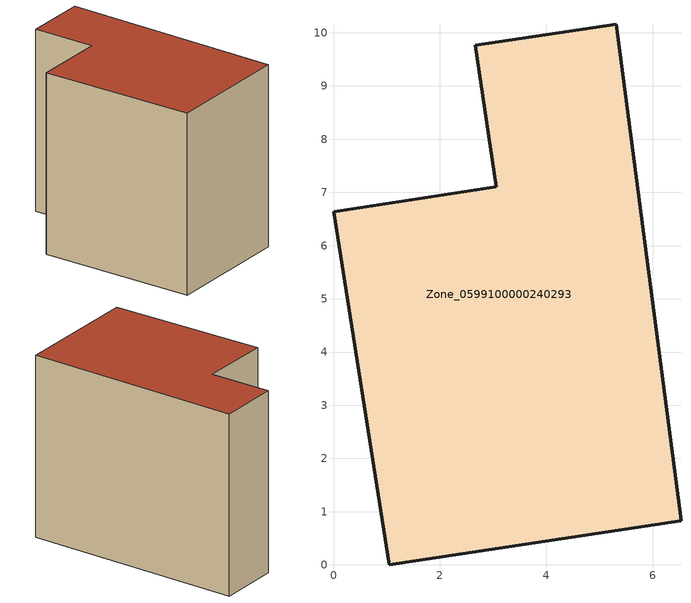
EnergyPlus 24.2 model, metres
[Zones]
Zone_0599100000240293
 floor ground (C_G): 2.66,9.76 5.31,10.16 6.53,0.83 1.05,0 0,6.64 3.06,7.1 z0
 wall outside (C_F): 1.05,0 6.53,0.83 5.31,10.16 2.66,9.76 3.06,7.1 0,6.64 1.05,0 z0:7.84
 roof outside (C_R): 5.31,10.16 2.66,9.76 3.06,7.1 0,6.64 1.05,0 6.53,0.83 z7.84
[BUILDING]
Pand.0599100000240293: North Axis=0; Terrain=City; Loads Convergence Tolerance Value=0.04; Temperature Convergence Tolerance Value=0.4; Solar Distribution=FullExterior; Maximum Number of Warmup Days=25; Minimum Number of Warmup Days=1
[Site:Location]
Rotterdam.The.Hague.AP_ZH_NLD Design_Conditions: Latitude=51.96; Longitude=4.45; Time Zone=1; Elevation=-4.5
[SITE:GROUNDTEMPERATURE:BUILDINGSURFACE]
18, 18, 18, 18, 18, 18, 18, 18, 18, 18, 18, 18
[MATERIAL] Thermal Absorptance=0.9; Solar Absorptance=0.7; Visible Absorptance=0.7
Name | Roughness | Thickness | Conductivity | Density | Specific Heat
G.TI.1946 | MediumSmooth | 0.15 | 1 | 540 | 1210
F.TI.1946 | Rough | 0.3 | 0.857143 | 1920 | 840
R.TI.1946 | MediumRough | 0.2 | 0.1 | 1500 | 1000
[CONSTRUCTION]
C_G: G.TI.1946
C_F: F.TI.1946
C_R: R.TI.1946
[ZONE]
Zone_0599100000240293: Type=1; Multiplier=1; Ceiling Height=Autocalculate; Volume=Autocalculate; Floor Area=autocalculate; Part of Total Floor Area=Yes
[ZONEINFILTRATION:DESIGNFLOWRATE]
Infil_Zone_0599100000240293: Zone or ZoneList or Space or SpaceList=Zone_0599100000240293; Schedule=AlwaysOn; Design Flow Rate Calculation Method=Flow/Area; Flow Rate per Floor Area=0.003; Constant Term Coefficient=1; Temperature Term Coefficient=0; Velocity Term Coefficient=0; Velocity Squared Term Coefficient=0
[HVACTEMPLATE:ZONE:IDEALLOADSAIRSYSTEM]
Zone_0599100000240293: Maximum Heating Supply Air Temperature=50; Minimum Cooling Supply Air Temperature=13; Maximum Heating Supply Air Humidity Ratio=0.0156; Minimum Cooling Supply Air Humidity Ratio=0.0077; Heating Limit=NoLimit; Cooling Limit=NoLimit; Dehumidification Control Type=ConstantSensibleHeatRatio; Cooling Sensible Heat Ratio=0.7; Dehumidification Setpoint=60; Humidification Control Type=None; Humidification Setpoint=30; Outdoor Air Method=None; Outdoor Air Flow Rate per Person=0.00944; Outdoor Air Flow Rate per Zone Floor Area=0; Outdoor Air Flow Rate per Zone=0; Demand Controlled Ventilation Type=None; Outdoor Air Economizer Type=NoEconomizer; Heat Recovery Type=None; Sensible Heat Recovery Effectiveness=0.7; Latent Heat Recovery Effectiveness=0.65
[ZONECONTROL:THERMOSTAT]
ThermostatControl_Zone_0599100000240293: Zone or ZoneList=Zone_0599100000240293; Control Type Schedule=DualSetpointControlType; Control 1=Thermostat_Zone_0599100000240293; Temperature Difference Between Cutout And Setpoint=0
[THERMOSTATSETPOINT:DUALSETPOINT]
Thermostat_Zone_0599100000240293: Heating Setpoint Temperature Schedule=HeatingSetpoint_Zone_0599100000240293; Cooling Setpoint Temperature Schedule=CoolingSetpoint_Zone_0599100000240293
[SCHEDULE:COMPACT]
HeatingSetpoint_Zone_0599100000240293: Through: 12/31, For: AllDays, Until: 24:00, 21
CoolingSetpoint_Zone_0599100000240293: Through: 12/31, For: AllDays, Until: 24:00, 24
DualSetpointControlType: Through: 12/31, For: AllDays, Until: 24:00, 4
AlwaysOn: Through: 12/31, For: AllDays, Until: 24:00, 1
